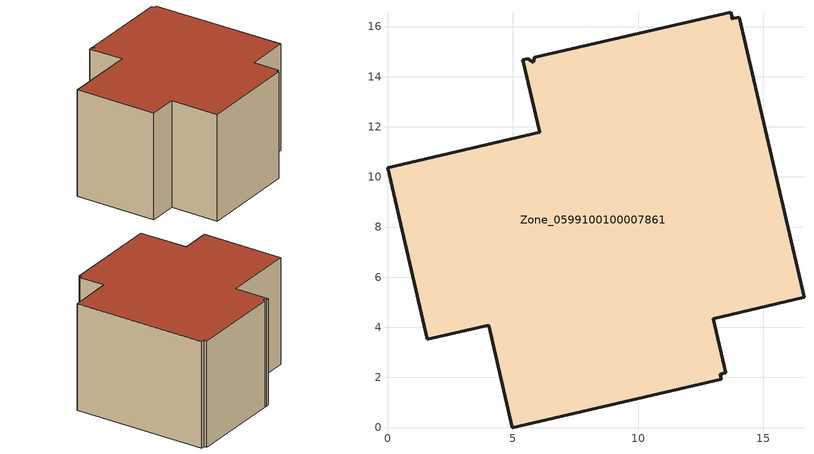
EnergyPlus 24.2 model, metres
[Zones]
Zone_0599100100007861
 floor ground (C_G): 16.62,5.19 12.99,4.34 13.49,2.18 13.27,2.12 13.31,1.93 4.98,0 4.04,4.08 1.59,3.52 0,10.37 6.07,11.78 5.4,14.67 5.6,14.72 5.82,14.58 5.88,14.78 13.7,16.56 13.75,16.37 13.71,16.3 14.04,16.37 z0
 wall outside (C_F): 1.59,3.52 4.04,4.08 4.98,0 13.31,1.93 13.27,2.12 13.49,2.18 12.99,4.34 16.62,5.19 14.04,16.37 13.71,16.3 13.75,16.37 13.7,16.56 5.88,14.78 5.82,14.58 5.6,14.72 5.4,14.67 6.07,11.78 0,10.37 1.59,3.52 z0:9.2
 roof outside (C_R): 13.71,16.3 13.75,16.37 13.7,16.56 5.88,14.78 5.82,14.58 5.6,14.72 5.4,14.67 6.07,11.78 0,10.37 1.59,3.52 4.04,4.08 4.98,0 13.31,1.93 13.27,2.12 13.49,2.18 12.99,4.34 16.62,5.19 14.04,16.37 z9.2
[BUILDING]
Pand.0599100100007861: North Axis=0; Terrain=City; Loads Convergence Tolerance Value=0.04; Temperature Convergence Tolerance Value=0.4; Solar Distribution=FullExterior; Maximum Number of Warmup Days=25; Minimum Number of Warmup Days=1
[Site:Location]
Rotterdam.The.Hague.AP_ZH_NLD Design_Conditions: Latitude=51.96; Longitude=4.45; Time Zone=1; Elevation=-4.5
[SITE:GROUNDTEMPERATURE:BUILDINGSURFACE]
18, 18, 18, 18, 18, 18, 18, 18, 18, 18, 18, 18
[MATERIAL] Thermal Absorptance=0.9; Solar Absorptance=0.7; Visible Absorptance=0.7
Name | Roughness | Thickness | Conductivity | Density | Specific Heat
G.D.2006-2014 | MediumSmooth | 0.15 | 0.06 | 540 | 1210
F.D.2006-2014 | Rough | 0.3 | 0.12 | 1920 | 840
R.D.2006-2014 | MediumRough | 0.2 | 0.08 | 1500 | 1000
[CONSTRUCTION]
C_G: G.D.2006-2014
C_F: F.D.2006-2014
C_R: R.D.2006-2014
[ZONE]
Zone_0599100100007861: Type=1; Multiplier=1; Ceiling Height=Autocalculate; Volume=Autocalculate; Floor Area=autocalculate; Part of Total Floor Area=Yes
[ZONEINFILTRATION:DESIGNFLOWRATE]
Infil_Zone_0599100100007861: Zone or ZoneList or Space or SpaceList=Zone_0599100100007861; Schedule=AlwaysOn; Design Flow Rate Calculation Method=Flow/Area; Flow Rate per Floor Area=0.0021; Constant Term Coefficient=1; Temperature Term Coefficient=0; Velocity Term Coefficient=0; Velocity Squared Term Coefficient=0
[HVACTEMPLATE:ZONE:IDEALLOADSAIRSYSTEM]
Zone_0599100100007861: Maximum Heating Supply Air Temperature=50; Minimum Cooling Supply Air Temperature=13; Maximum Heating Supply Air Humidity Ratio=0.0156; Minimum Cooling Supply Air Humidity Ratio=0.0077; Heating Limit=NoLimit; Cooling Limit=NoLimit; Dehumidification Control Type=ConstantSensibleHeatRatio; Cooling Sensible Heat Ratio=0.7; Dehumidification Setpoint=60; Humidification Control Type=None; Humidification Setpoint=30; Outdoor Air Method=None; Outdoor Air Flow Rate per Person=0.00944; Outdoor Air Flow Rate per Zone Floor Area=0; Outdoor Air Flow Rate per Zone=0; Demand Controlled Ventilation Type=None; Outdoor Air Economizer Type=NoEconomizer; Heat Recovery Type=None; Sensible Heat Recovery Effectiveness=0.7; Latent Heat Recovery Effectiveness=0.65
[ZONECONTROL:THERMOSTAT]
ThermostatControl_Zone_0599100100007861: Zone or ZoneList=Zone_0599100100007861; Control Type Schedule=DualSetpointControlType; Control 1=Thermostat_Zone_0599100100007861; Temperature Difference Between Cutout And Setpoint=0
[THERMOSTATSETPOINT:DUALSETPOINT]
Thermostat_Zone_0599100100007861: Heating Setpoint Temperature Schedule=HeatingSetpoint_Zone_0599100100007861; Cooling Setpoint Temperature Schedule=CoolingSetpoint_Zone_0599100100007861
[SCHEDULE:COMPACT]
HeatingSetpoint_Zone_0599100100007861: Through: 12/31, For: AllDays, Until: 24:00, 21
CoolingSetpoint_Zone_0599100100007861: Through: 12/31, For: AllDays, Until: 24:00, 24
DualSetpointControlType: Through: 12/31, For: AllDays, Until: 24:00, 4
AlwaysOn: Through: 12/31, For: AllDays, Until: 24:00, 1
